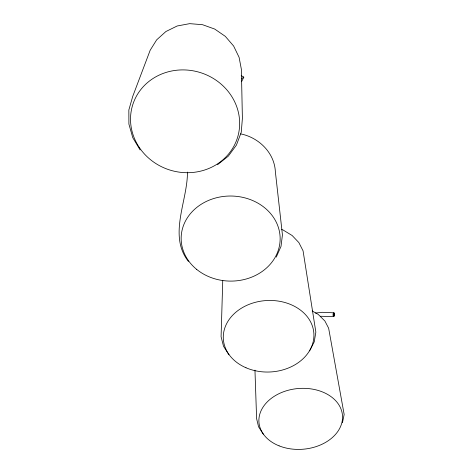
<?xml version="1.0" encoding="UTF-8"?>
<svg xmlns="http://www.w3.org/2000/svg" width="473" height="473" viewBox="0 0 473 473"><rect width="100%" height="100%" fill="white"/><g stroke="black" fill="none" stroke-linecap="round" stroke-linejoin="round"><path stroke-width="0.71" d="M222.748 280.536L221.086 336.741L223.516 346.248L228.92 354.803M187.444 172.089C187.663 200.972 167.962 235.477 188.443 261.433M342.44 422.773L344.155 414.472L328.64 328.203L324.886 321.007L318.24 314.403L312.156 310.938M276.25 257.105L281.009 246.403L282.44 234.892L275.375 171.829C274.541 152.82 258.796 137.483 240.645 133.883M309.602 350.871L314.243 341.825L315.852 332.111L303.063 250.826L298.847 242.56L292.148 235.513L283.008 229.955L281.677 229.547M241.555 81.711L243.837 77.211L241.189 75.544M241.502 78.902L243.719 77.04M217.503 164.734L228.305 156.155L236.417 145.11L241.254 132.251L242.395 118.38L241.384 69.389L239.09 57.31L233.627 46.023L225.314 36.356L214.695 29.054L202.521 24.702L189.691 23.65L177.168 25.991L165.887 31.537L156.675 39.838L150.172 50.25L132.742 96.362L128.845 109.978L128.904 124.08L132.777 137.69L140.109 149.929M315.42 313.049L322.361 312.31L333.944 312.807A1.886 0.763 -88.3 0 1 334.435 315.751A1.886 0.763 -88.3 0 1 333.122 315.491A1.886 0.763 -88.3 0 1 333.944 312.807M320.286 316.26L333.725 316.561M263.301 434.125L258.571 426.817L256.614 418.7L254.959 370.152M333.211 313.534A1.123 0.455 -88.3 0 1 333.601 314.592A1.123 0.455 -88.3 0 1 333.199 315.757M245.984 367.752A45.355 35.765 -3.3 0 0 313.93 335.209A45.355 35.765 -3.3 0 0 245.895 305.771A45.355 35.765 -3.3 0 0 245.984 367.752M279.1 445.856A41.902 30.449 -4.9 0 0 342.535 417.771A41.902 30.449 -4.9 0 0 280.519 392.968A41.902 30.449 -4.9 0 0 279.1 445.856M334.192 315.32A1.123 0.455 -88.3 0 0 333.897 313.564A1.123 0.455 -88.3 0 0 333.412 315.166A1.123 0.455 -88.3 0 0 334.192 315.32M196.602 269.332A49.499 42.54 0.7 0 0 278.786 248.632A49.499 42.54 0.7 0 0 216.557 197.738A49.499 42.54 0.7 0 0 196.602 269.332M139.559 147.848A54.898 51.054 17.3 0 0 233.91 146.151A54.898 51.054 17.3 0 0 181.803 69.909A54.898 51.054 17.3 0 0 139.559 147.848"/></g></svg>
